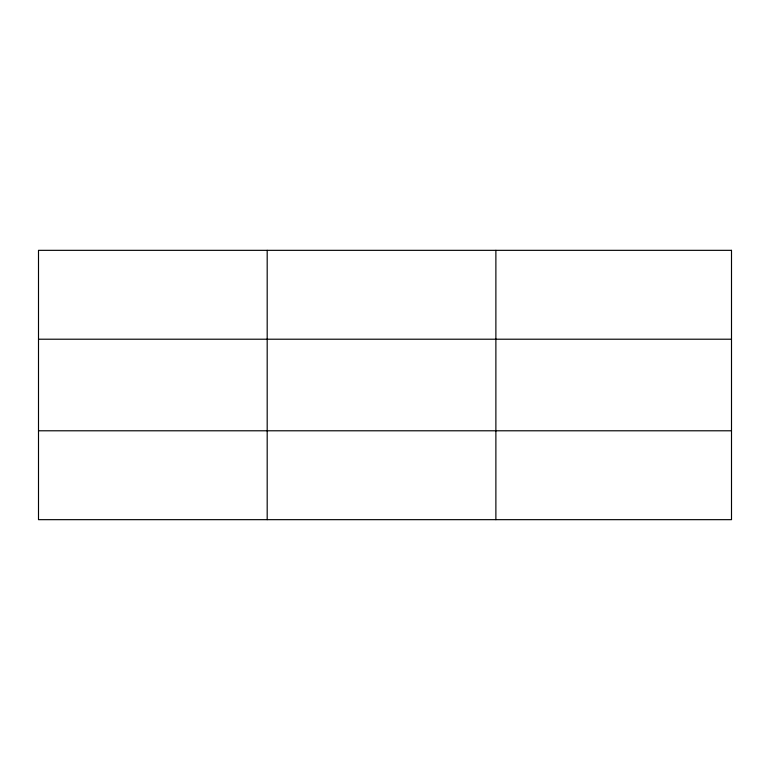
<?xml version="1.0" encoding="UTF-8"?>
<svg xmlns="http://www.w3.org/2000/svg" width="770" height="770" viewBox="0 0 770 770"><rect width="100%" height="100%" fill="white"/><g stroke="black" fill="none" stroke-linecap="round" stroke-linejoin="round"><path stroke-width="1.16" d="M267.19 250.337L267.19 519.663M495.88 250.337L495.88 519.663M38.5 339.214L731.5 339.214M38.5 430.786L731.5 430.786M731.5 250.337L731.5 519.663L38.5 519.663L38.5 250.337L731.5 250.337"/></g></svg>
